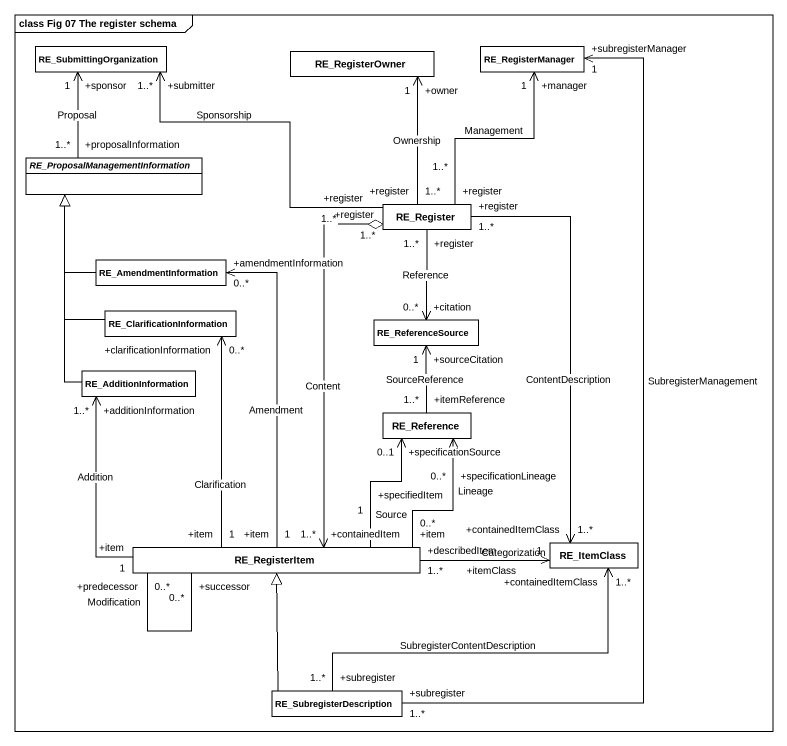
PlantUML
@startuml
mainframe class Fig 07 The register schema
hide circle
hide empty members
class RE_SubmittingOrganization
class RE_RegisterOwner
class RE_RegisterManager
abstract class "RE_ProposalManagementInformation" as RE_ProposalManagementInforma
class RE_Register
class RE_AmendmentInformation
class RE_ClarificationInformation
class RE_ReferenceSource
class RE_AdditionInformation
class RE_Reference
class RE_RegisterItem
class RE_ItemClass
class RE_SubregisterDescription
RE_SubmittingOrganization "+sponsor\n1" <-- "+proposalInformation\n1..*" RE_ProposalManagementInforma : Proposal
RE_Register "+register\n1..*" -left-> "+submitter\n1..*" RE_SubmittingOrganization : Sponsorship
RE_Register "+register\n1..*" -up-> "+owner\n1" RE_RegisterOwner : Ownership
RE_Register "+register\n1..*" -up-> "+manager\n1" RE_RegisterManager : Management
RE_Register "+register\n1..*" --> "+citation\n0..*" RE_ReferenceSource : Reference
RE_Register "+register\n1..*" o--> "+containedItem\n1..*" RE_RegisterItem : Content
RE_Register "+register\n1..*" --> "+containedItemClass\n1..*" RE_ItemClass : ContentDescription
RE_AmendmentInformation -up-|> RE_ProposalManagementInforma
RE_ClarificationInformation -up-|> RE_ProposalManagementInforma
RE_AdditionInformation -up-|> RE_ProposalManagementInforma
RE_Reference "+itemReference\n1..*" -up-> "+sourceCitation\n1" RE_ReferenceSource : SourceReference
RE_RegisterItem "+item\n1" -up-> "+amendmentInformation\n0..*" RE_AmendmentInformation : Amendment
RE_RegisterItem "+item\n1" -up-> "+clarificationInformation\n0..*" RE_ClarificationInformation : Clarification
RE_RegisterItem "+item\n1" -up-> "+additionInformation\n1..*" RE_AdditionInformation : Addition
RE_RegisterItem "+specifiedItem\n1" -up-> "+specificationSource\n0..1" RE_Reference : Source
RE_RegisterItem "+item\n0..*" -up-> "+specificationLineage\n0..*" RE_Reference : Lineage
RE_RegisterItem "+predecessor\n0..*" -- "+successor\n0..*" RE_RegisterItem : Modification
RE_RegisterItem "+describedItem\n1..*" -right-> "+itemClass\n1" RE_ItemClass : Categorization
RE_SubregisterDescription "+subregister\n1..*" -up-> "+subregisterManager\n1" RE_RegisterManager : SubregisterManagement
RE_SubregisterDescription -up-|> RE_RegisterItem
RE_SubregisterDescription "+subregister\n1..*" -right-> "+containedItemClass\n1..*" RE_ItemClass : SubregisterContentDescription
@enduml
